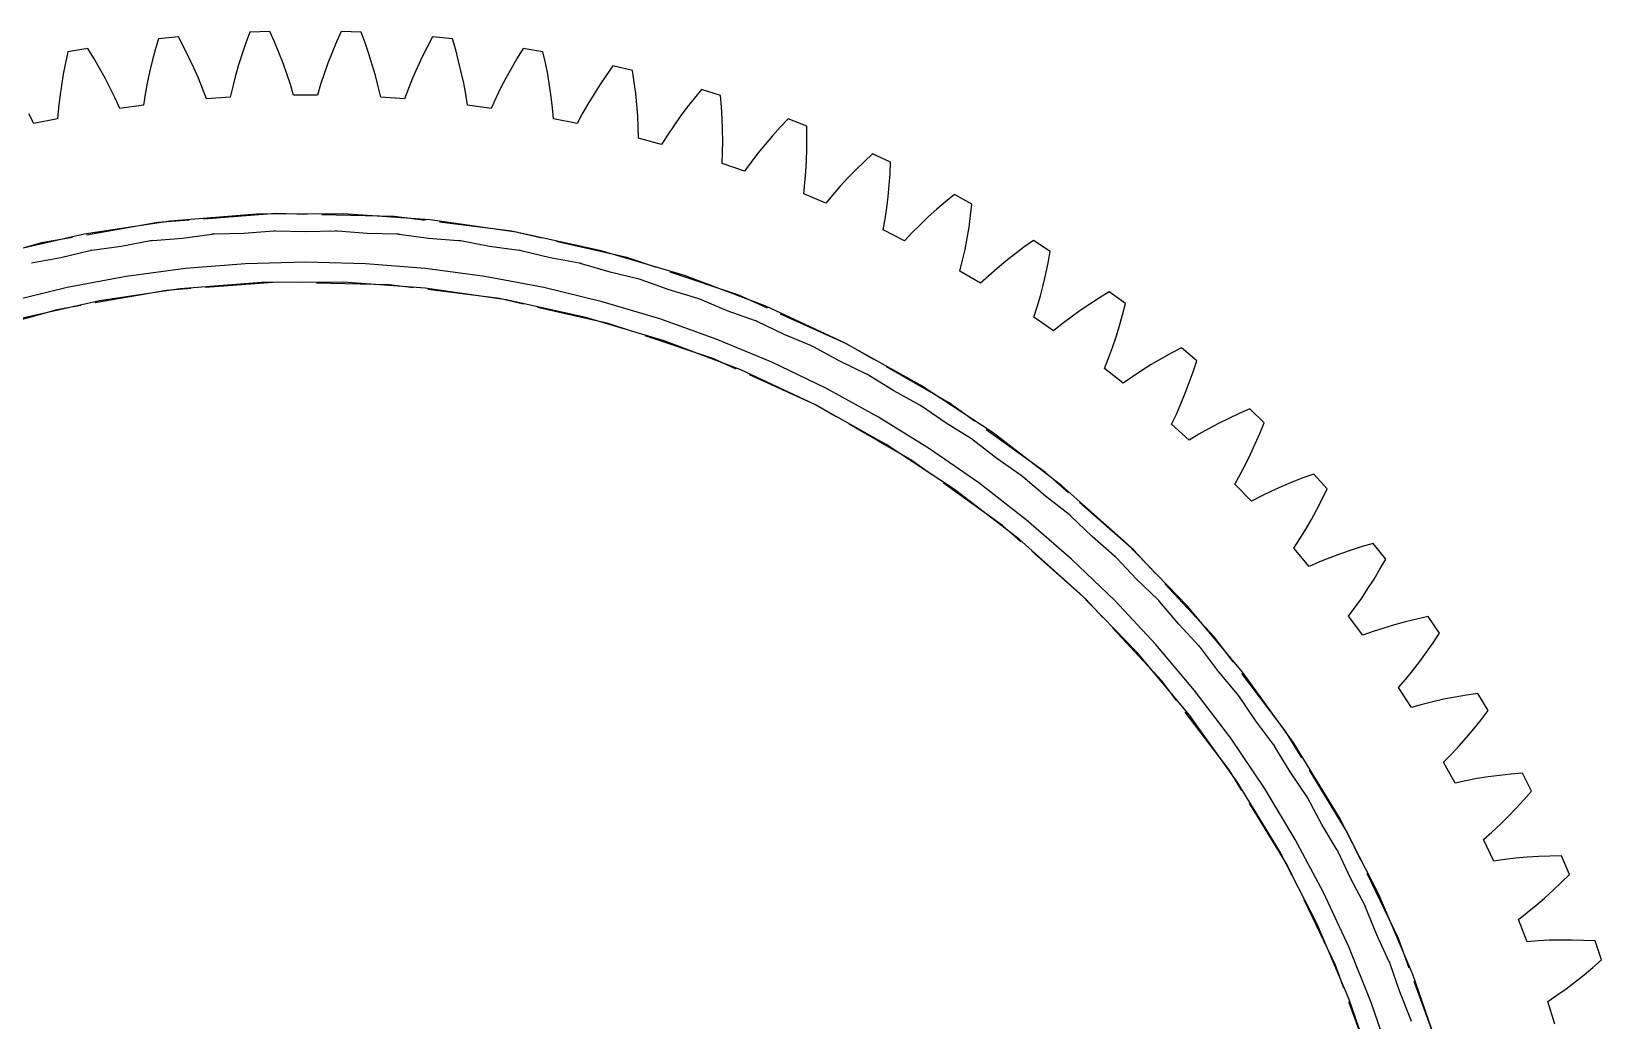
# Model space of a CAD drawing. Header units: millimetres. Extents: x -30 to 157, y -46 to 88.
# Drawn here: x -4.81 to 22.73, y 6.64 to 23.99 of the extents above; entities that cross this region are included whole.
import ezdxf

# ---------------------------------------------------------------- set-up
doc = ezdxf.new("R2010")
doc.units = ezdxf.units.MM
doc.linetypes.add('DASHED', pattern=[1.524, 1.27, -0.254])
doc.layers.add('HIDDEN', color=8, linetype='DASHED')
doc.layers.add('VISIBLE', color=7, linetype='CONTINUOUS')

msp = doc.modelspace()

# ---------------------------------------------------------------- linework, layer by layer
at = {"layer": 'HIDDEN'}
for points in [[(-0.97757, 23.98008), (-1.04731, 23.78946)], [(-0.6263, 23.99183), (-0.97757, 23.98008)], [(-0.54399, 23.80629), (-0.6263, 23.99183)], [(0.6263, 23.99183), (0.54399, 23.80629)], [(0.97757, 23.98008), (0.6263, 23.99183)], [(1.04731, 23.78946), (0.97757, 23.98008)], [(-3.81851, 23.69428), (-4.16508, 23.63582)], [(-3.71221, 23.52137), (-3.81851, 23.69428)], [(-2.57708, 23.86124), (-2.63393, 23.66638)], [(-2.22738, 23.89642), (-2.57708, 23.86124)], [(-2.13286, 23.71679), (-2.22738, 23.89642)], [(-2.04316, 23.53649), (-2.13286, 23.71679)], [(-1.04731, 23.78946), (-1.11218, 23.59881)], [(-0.46653, 23.62039), (-0.54399, 23.80629)], [(0.54399, 23.80629), (0.46653, 23.62039)], [(1.11218, 23.59881), (1.04731, 23.78946)], [(2.13286, 23.71679), (2.04316, 23.53649)], [(2.22738, 23.89642), (2.13286, 23.71679)], [(2.57708, 23.86124), (2.22738, 23.89642)], [(2.63393, 23.66638), (2.57708, 23.86124)], [(3.81851, 23.69428), (3.71221, 23.52137)], [(4.16508, 23.63582), (3.81851, 23.69428)], [(-4.20879, 23.4376), (-4.24767, 23.24001)], [(-4.16508, 23.63582), (-4.20879, 23.4376)], [(-3.61066, 23.34746), (-3.71221, 23.52137)], [(-2.68592, 23.47182), (-2.73288, 23.27762)], [(-2.63393, 23.66638), (-2.68592, 23.47182)], [(-1.95846, 23.35553), (-2.04316, 23.53649)], [(-1.172, 23.40818), (-1.22653, 23.21763)], [(-1.11218, 23.59881), (-1.172, 23.40818)], [(-0.39411, 23.43419), (-0.46653, 23.62039)], [(-0.32698, 23.2477), (-0.39411, 23.43419)], [(0.39411, 23.43419), (0.32698, 23.2477)], [(0.46653, 23.62039), (0.39411, 23.43419)], [(1.172, 23.40818), (1.11218, 23.59881)], [(1.22653, 23.21763), (1.172, 23.40818)], [(2.04316, 23.53649), (1.95846, 23.35553)], [(2.68592, 23.47182), (2.63393, 23.66638)], [(2.73288, 23.27762), (2.68592, 23.47182)], [(3.71221, 23.52137), (3.61066, 23.34746)], [(4.20879, 23.4376), (4.16508, 23.63582)], [(4.24767, 23.24001), (4.20879, 23.4376)], [(-4.24767, 23.24001), (-4.28155, 23.04311)], [(-3.51407, 23.17256), (-3.61066, 23.34746)], [(-3.42268, 22.99669), (-3.51407, 23.17256)], [(-2.73288, 23.27762), (-2.77455, 23.08385)], [(-1.87902, 23.17395), (-1.95846, 23.35553)], [(-1.80515, 22.99175), (-1.87902, 23.17395)], [(-1.22653, 23.21763), (-1.27546, 23.0272)], [(-0.26544, 23.06097), (-0.32698, 23.2477)], [(0.32698, 23.2477), (0.26544, 23.06097)], [(1.27546, 23.0272), (1.22653, 23.21763)], [(1.87902, 23.17395), (1.80515, 22.99175)], [(1.95846, 23.35553), (1.87902, 23.17395)], [(2.77455, 23.08385), (2.73288, 23.27762)], [(3.51407, 23.17256), (3.42268, 22.99669)], [(3.61066, 23.34746), (3.51407, 23.17256)], [(4.28155, 23.04311), (4.24767, 23.24001)], [(5.27497, 23.22089), (5.16203, 23.05415)], [(5.39259, 23.38632), (5.27497, 23.22089)], [(5.73448, 23.30484), (5.39259, 23.38632)], [(5.76485, 23.10415), (5.73448, 23.30484)], [(-4.28155, 23.04311), (-4.31019, 22.84699)], [(-3.3368, 22.81983), (-3.42268, 22.99669)], [(-2.81066, 22.89059), (-2.8408, 22.69792)], [(-2.77455, 23.08385), (-2.81066, 22.89059)], [(-1.73724, 22.80894), (-1.80515, 22.99175)], [(-1.27546, 23.0272), (-1.3184, 22.83698)], [(-0.20989, 22.87404), (-0.26544, 23.06097)], [(0.20989, 22.87404), (-0.20989, 22.87404)], [(0.26544, 23.06097), (0.20989, 22.87404)], [(1.3184, 22.83698), (1.27546, 23.0272)], [(1.80515, 22.99175), (1.73724, 22.80894)], [(2.81066, 22.89059), (2.77455, 23.08385)], [(2.8408, 22.69792), (2.81066, 22.89059)], [(3.42268, 22.99669), (3.3368, 22.81983)], [(4.31019, 22.84699), (4.28155, 23.04311)], [(5.05398, 22.8861), (4.95104, 22.71673)], [(5.16203, 23.05415), (5.05398, 22.8861)], [(5.79045, 22.9044), (5.76485, 23.10415)], [(5.8111, 22.70567), (5.79045, 22.9044)], [(6.94258, 22.97391), (6.81418, 22.81671)], [(7.27827, 22.86978), (6.94258, 22.97391)], [(7.29516, 22.66751), (7.27827, 22.86978)], [(-4.3333, 22.65174), (-4.35051, 22.45749)], [(-4.31019, 22.84699), (-4.3333, 22.65174)], [(-3.25682, 22.64197), (-3.3368, 22.81983)], [(-2.8408, 22.69792), (-3.25682, 22.64197)], [(-1.3184, 22.83698), (-1.73724, 22.80894)], [(1.73724, 22.80894), (1.3184, 22.83698)], [(3.25682, 22.64197), (2.8408, 22.69792)], [(3.3368, 22.81983), (3.25682, 22.64197)], [(4.3333, 22.65174), (4.31019, 22.84699)], [(4.35051, 22.45749), (4.3333, 22.65174)], [(4.95104, 22.71673), (4.85354, 22.546)], [(5.82657, 22.50808), (5.8111, 22.70567)], [(6.69035, 22.65789), (6.57131, 22.49743)], [(6.81418, 22.81671), (6.69035, 22.65789)], [(7.30736, 22.46649), (7.29516, 22.66751)], [(-4.76187, 22.37387), (-4.85354, 22.546)], [(-4.35051, 22.45749), (-4.76187, 22.37387)], [(4.76187, 22.37387), (4.35051, 22.45749)], [(4.85354, 22.546), (4.76187, 22.37387)], [(5.8366, 22.31172), (5.82657, 22.50808)], [(5.84079, 22.11675), (5.8366, 22.31172)], [(6.4573, 22.3353), (6.34861, 22.17147)], [(6.57131, 22.49743), (6.4573, 22.3353)], [(7.31469, 22.26683), (7.30736, 22.46649)], [(8.32295, 22.31062), (8.18879, 22.16042)], [(8.46156, 22.45889), (8.32295, 22.31062)], [(8.78955, 22.33257), (8.46156, 22.45889)], [(8.79289, 22.12962), (8.78955, 22.33257)], [(6.24564, 22.00585), (5.84079, 22.11675)], [(6.34861, 22.17147), (6.24564, 22.00585)], [(7.31382, 21.87206), (7.31694, 22.06864)], [(7.31694, 22.06864), (7.31469, 22.26683)], [(8.18879, 22.16042), (8.0593, 22.00827)], [(8.79164, 21.92824), (8.79289, 22.12962)], [(7.30498, 21.67724), (7.31382, 21.87206)], [(7.93471, 21.85413), (7.81532, 21.69792)], [(8.0593, 22.00827), (7.93471, 21.85413)], [(8.78562, 21.72854), (8.79164, 21.92824)], [(9.94276, 21.84357), (9.79455, 21.70489)], [(10.26157, 21.69563), (9.94276, 21.84357)], [(7.70153, 21.53955), (7.30498, 21.67724)], [(7.81532, 21.69792), (7.70153, 21.53955)], [(8.75838, 21.33471), (8.77462, 21.53064)], [(8.77462, 21.53064), (8.78562, 21.72854)], [(9.65066, 21.56398), (9.51129, 21.42082)], [(9.79455, 21.70489), (9.65066, 21.56398)], [(10.23665, 21.29206), (10.25135, 21.4929)], [(10.25135, 21.4929), (10.26157, 21.69563)], [(8.73655, 21.14092), (8.75838, 21.33471)], [(9.37669, 21.27534), (9.24713, 21.12746)], [(9.51129, 21.42082), (9.37669, 21.27534)], [(10.2173, 21.0932), (10.23665, 21.29206)], [(9.12301, 20.97704), (8.73655, 21.14092)], [(9.24713, 21.12746), (9.12301, 20.97704)], [(10.19311, 20.89648), (10.2173, 21.0932)], [(11.2224, 21.00221), (11.06942, 20.87124)], [(11.37954, 21.13069), (11.2224, 21.00221)], [(11.68776, 20.96178), (11.37954, 21.13069)], [(11.66403, 20.76019), (11.68776, 20.96178)], [(20.80207, 0), (20.6987, 2.07122), (20.38961, 4.12185), (19.87789, 6.13152), (19.16861, 8.08025), (18.26882, 9.94867), (17.18747, 11.71822), (15.93531, 13.37131), (14.52477, 14.89151), (12.96988, 16.26371), (11.28608, 17.47428), (9.49012, 18.51117), (7.59985, 19.3641), (5.63404, 20.02457), (3.61224, 20.48604), (1.55454, 20.7439), (-0.51861, 20.7956), (-2.58661, 20.64063), (-4.6289, 20.28052), (-6.62518, 19.71885)], [(10.12909, 20.51017), (10.16382, 20.70207)], [(10.16382, 20.70207), (10.19311, 20.89648)], [(10.92081, 20.7377), (10.77678, 20.60154)], [(11.06942, 20.87124), (10.92081, 20.7377)], [(11.63594, 20.56078), (11.66403, 20.76019)], [(-1.63988, 20.43063), (-2.15823, 20.36181)], [(-1.63988, 20.43063), (-2.15823, 20.36181)], [(-1.62169, 20.43305), (-1.63993, 20.43256)], [(-1.62169, 20.43305), (-1.63993, 20.43256)], [(-1.63988, 20.43063), (-1.63993, 20.43256)], [(-1.63988, 20.43063), (-1.63993, 20.43256)], [(-1.6036, 20.43545), (-1.62169, 20.43305)], [(-1.6036, 20.43545), (-1.62169, 20.43305)], [(-1.60334, 20.43353), (-1.6036, 20.43545)], [(-1.60334, 20.43353), (-1.6036, 20.43545)], [(-1.08062, 20.44733), (-1.60334, 20.43353)], [(-1.08062, 20.44733), (-1.60334, 20.43353)], [(-0.55936, 20.4887), (-1.08062, 20.44733)], [(-0.55936, 20.4887), (-1.08062, 20.44733)], [(-0.55936, 20.4887), (-0.55931, 20.49064)], [(-0.55936, 20.4887), (-0.55931, 20.49064)], [(-0.54106, 20.49016), (-0.55931, 20.49064)], [(-0.54106, 20.49016), (-0.55931, 20.49064)], [(-0.52287, 20.4916), (-0.54106, 20.49016)], [(-0.52287, 20.4916), (-0.54106, 20.49016)], [(-0.52272, 20.48967), (-0.52287, 20.4916)], [(-0.52272, 20.48967), (-0.52287, 20.4916)], [(0, 20.47587), (-0.52272, 20.48967)], [(0, 20.47587), (-0.52272, 20.48967)], [(0.52272, 20.48967), (0, 20.47587)], [(0.52272, 20.48967), (0, 20.47587)], [(0.52272, 20.48967), (0.52287, 20.4916)], [(0.52272, 20.48967), (0.52287, 20.4916)], [(0.54106, 20.49016), (0.52287, 20.4916)], [(0.54106, 20.49016), (0.52287, 20.4916)], [(0.55931, 20.49064), (0.54106, 20.49016)], [(0.55931, 20.49064), (0.54106, 20.49016)], [(0.55936, 20.4887), (0.55931, 20.49064)], [(0.55936, 20.4887), (0.55931, 20.49064)], [(1.08062, 20.44733), (0.55936, 20.4887)], [(1.08062, 20.44733), (0.55936, 20.4887)], [(1.60334, 20.43353), (1.08062, 20.44733)], [(1.60334, 20.43353), (1.08062, 20.44733)], [(1.60334, 20.43353), (1.6036, 20.43545)], [(1.60334, 20.43353), (1.6036, 20.43545)], [(1.62169, 20.43305), (1.6036, 20.43545)], [(1.62169, 20.43305), (1.6036, 20.43545)], [(1.63993, 20.43256), (1.62169, 20.43305)], [(1.63993, 20.43256), (1.62169, 20.43305)], [(1.63988, 20.43063), (1.63993, 20.43256)], [(1.63988, 20.43063), (1.63993, 20.43256)], [(2.15823, 20.36181), (1.63988, 20.43063)], [(2.15823, 20.36181), (1.63988, 20.43063)], [(10.50375, 20.32085), (10.12909, 20.51017)], [(10.63764, 20.46264), (10.50375, 20.32085)], [(10.77678, 20.60154), (10.63764, 20.46264)], [(11.60336, 20.36366), (11.63594, 20.56078)], [(-3.7842, 20.14397), (-4.29242, 20.0209)], [(-3.7842, 20.14397), (-4.29242, 20.0209)], [(-3.76637, 20.14829), (-3.78446, 20.14589)], [(-3.76637, 20.14829), (-3.78446, 20.14589)], [(-3.7842, 20.14397), (-3.78446, 20.14589)], [(-3.7842, 20.14397), (-3.78446, 20.14589)], [(-3.74863, 20.15259), (-3.76637, 20.14829)], [(-3.74863, 20.15259), (-3.76637, 20.14829)], [(-3.74818, 20.15071), (-3.74863, 20.15259)], [(-3.74818, 20.15071), (-3.74863, 20.15259)], [(-3.22982, 20.21953), (-3.74818, 20.15071)], [(-3.22982, 20.21953), (-3.74818, 20.15071)], [(-2.71582, 20.31561), (-3.22982, 20.21953)], [(-2.71582, 20.31561), (-3.22982, 20.21953)], [(-2.69779, 20.31899), (-2.71598, 20.31754)], [(-2.69779, 20.31899), (-2.71598, 20.31754)], [(-2.71582, 20.31561), (-2.71598, 20.31754)], [(-2.71582, 20.31561), (-2.71598, 20.31754)], [(-2.67985, 20.32234), (-2.69779, 20.31899)], [(-2.67985, 20.32234), (-2.69779, 20.31899)], [(-2.67949, 20.32044), (-2.67985, 20.32234)], [(-2.67949, 20.32044), (-2.67985, 20.32234)], [(-2.15823, 20.36181), (-2.67949, 20.32044)], [(-2.15823, 20.36181), (-2.67949, 20.32044)], [(2.67949, 20.32044), (2.15823, 20.36181)], [(2.67949, 20.32044), (2.15823, 20.36181)], [(2.67949, 20.32044), (2.67985, 20.32234)], [(2.67949, 20.32044), (2.67985, 20.32234)], [(2.69779, 20.31899), (2.67985, 20.32234)], [(2.69779, 20.31899), (2.67985, 20.32234)], [(2.71598, 20.31754), (2.69779, 20.31899)], [(2.71598, 20.31754), (2.69779, 20.31899)], [(2.71582, 20.31561), (2.71598, 20.31754)], [(2.71582, 20.31561), (2.71598, 20.31754)], [(3.22982, 20.21953), (2.71582, 20.31561)], [(3.22982, 20.21953), (2.71582, 20.31561)], [(3.74818, 20.15071), (3.22982, 20.21953)], [(3.74818, 20.15071), (3.22982, 20.21953)], [(3.74818, 20.15071), (3.74863, 20.15259)], [(3.74818, 20.15071), (3.74863, 20.15259)], [(3.76637, 20.14829), (3.74863, 20.15259)], [(3.76637, 20.14829), (3.74863, 20.15259)], [(3.78446, 20.14589), (3.76637, 20.14829)], [(3.78446, 20.14589), (3.76637, 20.14829)], [(3.7842, 20.14397), (3.78446, 20.14589)], [(3.7842, 20.14397), (3.78446, 20.14589)], [(4.29242, 20.0209), (3.7842, 20.14397)], [(4.29242, 20.0209), (3.7842, 20.14397)], [(11.52387, 19.97697), (11.56608, 20.16899)], [(11.56608, 20.16899), (11.60336, 20.36366)], [(12.60013, 20.20574), (12.43875, 20.08527)], [(12.76551, 20.32343), (12.60013, 20.20574)], [(13.06176, 20.13431), (12.76551, 20.32343)], [(13.02461, 19.93476), (13.06176, 20.13431)], [(-4.29242, 20.0209), (-4.80642, 19.92481)], [(-4.29242, 20.0209), (-4.80642, 19.92481)], [(-2.102, 19.83126), (-3.14567, 19.69269)], [(-2.102, 19.83126), (-3.14567, 19.69269)], [(-1.05246, 19.91456), (-2.102, 19.83126)], [(-1.05246, 19.91456), (-2.102, 19.83126)], [(0, 19.94235), (-1.05246, 19.91456)], [(0, 19.94235), (-1.05246, 19.91456)], [(1.05246, 19.91456), (0, 19.94235)], [(1.05246, 19.91456), (0, 19.94235)], [(2.102, 19.83126), (1.05246, 19.91456)], [(2.102, 19.83126), (1.05246, 19.91456)], [(3.14567, 19.69269), (2.102, 19.83126)], [(3.14567, 19.69269), (2.102, 19.83126)], [(4.80642, 19.92481), (4.29242, 20.0209)], [(4.80642, 19.92481), (4.29242, 20.0209)], [(4.80642, 19.92481), (4.80697, 19.92667)], [(4.80642, 19.92481), (4.80697, 19.92667)], [(4.82445, 19.92144), (4.80697, 19.92667)], [(4.82445, 19.92144), (4.80697, 19.92667)], [(4.84239, 19.91809), (4.82445, 19.92144)], [(4.84239, 19.91809), (4.82445, 19.92144)], [(4.84203, 19.91619), (4.84239, 19.91809)], [(4.84203, 19.91619), (4.84239, 19.91809)], [(5.34304, 19.76646), (4.84203, 19.91619)], [(5.34304, 19.76646), (4.84203, 19.91619)], [(11.4764, 19.78782), (11.52387, 19.97697)], [(12.12875, 19.83572), (11.98064, 19.70643)], [(12.28155, 19.96196), (12.12875, 19.83572)], [(12.43875, 20.08527), (12.28155, 19.96196)], [(12.98327, 19.73767), (13.02461, 19.93476)], [(19.60207, 0), (19.50466, 1.95174), (19.21341, 3.88407), (18.7312, 5.77781), (18.06284, 7.61412), (17.21496, 9.37477), (16.19599, 11.04224), (15.01605, 12.59997), (13.68688, 14.03247), (12.22169, 15.32551), (10.63503, 16.46624), (8.94267, 17.44333), (7.16144, 18.24705), (5.30903, 18.86942), (3.40386, 19.30427), (1.46486, 19.54726), (-0.48869, 19.59597), (-2.43739, 19.44994), (-4.36187, 19.1106), (-6.243, 18.58134)], [(-3.14567, 19.69269), (-4.18057, 19.49923)], [(-3.14567, 19.69269), (-4.18057, 19.49923)], [(4.18057, 19.49923), (3.14567, 19.69269)], [(4.18057, 19.49923), (3.14567, 19.69269)], [(5.85126, 19.64339), (5.34304, 19.76646)], [(5.85126, 19.64339), (5.34304, 19.76646)], [(5.85126, 19.64339), (5.85191, 19.64521)], [(5.85126, 19.64339), (5.85191, 19.64521)], [(5.86909, 19.63907), (5.85191, 19.64521)], [(5.86909, 19.63907), (5.85191, 19.64521)], [(5.88683, 19.63477), (5.86909, 19.63907)], [(5.88683, 19.63477), (5.86909, 19.63907)], [(5.88637, 19.63289), (5.88683, 19.63477)], [(5.88637, 19.63289), (5.88683, 19.63477)], [(6.37878, 19.45694), (5.88637, 19.63289)], [(6.37878, 19.45694), (5.88637, 19.63289)], [(11.83758, 19.5739), (11.4764, 19.78782)], [(11.98064, 19.70643), (11.83758, 19.5739)], [(12.93759, 19.54316), (12.98327, 19.73767)], [(-4.18057, 19.49923), (-5.20383, 19.25143)], [(-4.18057, 19.49923), (-5.20383, 19.25143)], [(5.20383, 19.25143), (4.18057, 19.49923)], [(5.20383, 19.25143), (4.18057, 19.49923)], [(6.87979, 19.30721), (6.37878, 19.45694)], [(6.87979, 19.30721), (6.37878, 19.45694)], [(6.87979, 19.30721), (6.88053, 19.309)], [(6.87979, 19.30721), (6.88053, 19.309)], [(6.89737, 19.30196), (6.88053, 19.309)], [(6.89737, 19.30196), (6.88053, 19.309)], [(6.91485, 19.29673), (6.89737, 19.30196)], [(6.91485, 19.29673), (6.89737, 19.30196)], [(6.9143, 19.29488), (6.91485, 19.29673)], [(6.9143, 19.29488), (6.91485, 19.29673)], [(7.39674, 19.09318), (6.9143, 19.29488)], [(7.39674, 19.09318), (6.9143, 19.29488)], [(12.83245, 19.16265), (12.88739, 19.35142)], [(12.88739, 19.35142), (12.93759, 19.54316)], [(13.92159, 19.31902), (13.75252, 19.2096)], [(14.09445, 19.42541), (13.92159, 19.31902)], [(14.37741, 19.21692), (14.09445, 19.42541)], [(6.21257, 18.94997), (5.20383, 19.25143)], [(6.21257, 18.94997), (5.20383, 19.25143)], [(7.88915, 18.91722), (7.39674, 19.09318)], [(7.88915, 18.91722), (7.39674, 19.09318)], [(12.77246, 18.97709), (12.83245, 19.16265)], [(13.58743, 19.09707), (13.42654, 18.98132)], [(13.75252, 19.2096), (13.58743, 19.09707)], [(14.2726, 18.8264), (14.32702, 19.0203)], [(14.32702, 19.0203), (14.37741, 19.21692)], [(7.20401, 18.59569), (6.21257, 18.94997)], [(7.20401, 18.59569), (6.21257, 18.94997)], [(7.88915, 18.91722), (7.88998, 18.91896)], [(7.88915, 18.91722), (7.88998, 18.91896)], [(7.90643, 18.91105), (7.88998, 18.91896)], [(7.90643, 18.91105), (7.88998, 18.91896)], [(7.92361, 18.90491), (7.90643, 18.91105)], [(7.92361, 18.90491), (7.90643, 18.91105)], [(7.92296, 18.90308), (7.92361, 18.90491)], [(7.92296, 18.90308), (7.92361, 18.90491)], [(8.39408, 18.67621), (7.92296, 18.90308)], [(8.39408, 18.67621), (7.92296, 18.90308)], [(13.11853, 18.73952), (12.77246, 18.97709)], [(13.27013, 18.8622), (13.11853, 18.73952)], [(13.42654, 18.98132), (13.27013, 18.8622)], [(14.21404, 18.63539), (14.2726, 18.8264)], [(8.17536, 18.18958), (7.20401, 18.59569)], [(8.17536, 18.18958), (7.20401, 18.59569)], [(8.87651, 18.47451), (8.39408, 18.67621)], [(8.87651, 18.47451), (8.39408, 18.67621)], [(8.87651, 18.47451), (8.87744, 18.4762)], [(8.87651, 18.47451), (8.87744, 18.4762)], [(8.89344, 18.46743), (8.87744, 18.4762)], [(8.89344, 18.46743), (8.87744, 18.4762)], [(8.91028, 18.46039), (8.89344, 18.46743)], [(8.91028, 18.46039), (8.89344, 18.46743)], [(8.90953, 18.4586), (8.91028, 18.46039)], [(8.90953, 18.4586), (8.91028, 18.46039)], [(9.36802, 18.20718), (8.90953, 18.4586)], [(9.36802, 18.20718), (8.90953, 18.4586)], [(14.15115, 18.44743), (14.21404, 18.63539)], [(9.12393, 17.73277), (8.17536, 18.18958)], [(9.12393, 17.73277), (8.17536, 18.18958)], [(9.83914, 17.9803), (9.36802, 18.20718)], [(9.83914, 17.9803), (9.36802, 18.20718)], [(14.01146, 18.08161), (14.08372, 18.26274)], [(14.08372, 18.26274), (14.15115, 18.44743)], [(15.00487, 18.24814), (14.83263, 18.14688)], [(15.18087, 18.34602), (15.00487, 18.24814)], [(15.36045, 18.44062), (15.18087, 18.34602)], [(15.62885, 18.2137), (15.36045, 18.44062)], [(15.56544, 18.02088), (15.62885, 18.2137)], [(9.83914, 17.9803), (9.84016, 17.98194)], [(9.83914, 17.9803), (9.84016, 17.98194)], [(9.85568, 17.97234), (9.84016, 17.98194)], [(9.85568, 17.97234), (9.84016, 17.98194)], [(9.87212, 17.96442), (9.85568, 17.97234)], [(9.87212, 17.96442), (9.85568, 17.97234)], [(9.87128, 17.96268), (9.87212, 17.96442)], [(9.87128, 17.96268), (9.87212, 17.96442)], [(10.31586, 17.6874), (9.87128, 17.96268)], [(10.31586, 17.6874), (9.87128, 17.96268)], [(14.3409, 17.82145), (14.01146, 18.08161)], [(14.50035, 17.93373), (14.3409, 17.82145)], [(14.66437, 18.04214), (14.50035, 17.93373)], [(14.83263, 18.14688), (14.66437, 18.04214)], [(15.4982, 17.83106), (15.56544, 18.02088)], [(10.04707, 17.22654), (9.12393, 17.73277)], [(10.04707, 17.22654), (9.12393, 17.73277)], [(10.77435, 17.43598), (10.31586, 17.6874)], [(10.77435, 17.43598), (10.31586, 17.6874)], [(15.3517, 17.46104), (15.427, 17.64438)], [(15.427, 17.64438), (15.4982, 17.83106)], [(10.77435, 17.43598), (10.77545, 17.43757)], [(10.77435, 17.43598), (10.77545, 17.43757)], [(10.79044, 17.42715), (10.77545, 17.43757)], [(10.79044, 17.42715), (10.77545, 17.43757)], [(10.80644, 17.41838), (10.79044, 17.42715)], [(10.80644, 17.41838), (10.79044, 17.42715)], [(10.80551, 17.41668), (10.80644, 17.41838)], [(10.80551, 17.41668), (10.80644, 17.41838)], [(11.23494, 17.11833), (10.80551, 17.41668)], [(11.23494, 17.11833), (10.80551, 17.41668)], [(15.27209, 17.28127), (15.3517, 17.46104)], [(16.55785, 17.37348), (16.37235, 17.29108)], [(16.81049, 17.12914), (16.55785, 17.37348)], [(10.9422, 16.6723), (10.04707, 17.22654)], [(10.9422, 16.6723), (10.04707, 17.22654)], [(11.67952, 16.84306), (11.23494, 17.11833)], [(11.67952, 16.84306), (11.23494, 17.11833)], [(15.18789, 17.10537), (15.27209, 17.28127)], [(15.49922, 16.82379), (15.18789, 17.10537)], [(16.01159, 17.11565), (15.83671, 17.02237)], [(16.1902, 17.20517), (16.01159, 17.11565)], [(16.37235, 17.29108), (16.1902, 17.20517)], [(16.73434, 16.94098), (16.81049, 17.12914)], [(11.67952, 16.84306), (11.68071, 16.84459)], [(11.67952, 16.84306), (11.68071, 16.84459)], [(11.69512, 16.8334), (11.68071, 16.84459)], [(11.69512, 16.8334), (11.68071, 16.84459)], [(11.71064, 16.82379), (11.69512, 16.8334)], [(11.71064, 16.82379), (11.69512, 16.8334)], [(11.70962, 16.82215), (11.71064, 16.82379)], [(11.70962, 16.82215), (11.71064, 16.82379)], [(12.12271, 16.50155), (11.70962, 16.82215)], [(12.12271, 16.50155), (11.70962, 16.82215)], [(15.66581, 16.92517), (15.49922, 16.82379)], [(15.83671, 17.02237), (15.66581, 16.92517)], [(16.65457, 16.75607), (16.73434, 16.94098)], [(11.80684, 16.07158), (10.9422, 16.6723)], [(11.80684, 16.07158), (10.9422, 16.6723)], [(16.48368, 16.39667), (16.57106, 16.57457)], [(16.57106, 16.57457), (16.65457, 16.75607)], [(12.55214, 16.2032), (12.12271, 16.50155)], [(12.55214, 16.2032), (12.12271, 16.50155)], [(16.39224, 16.22262), (16.48368, 16.39667)], [(12.63857, 15.42608), (11.80684, 16.07158)], [(12.63857, 15.42608), (11.80684, 16.07158)], [(12.55214, 16.2032), (12.55341, 16.20466)], [(12.55214, 16.2032), (12.55341, 16.20466)], [(12.56721, 16.19273), (12.55341, 16.20466)], [(12.56721, 16.19273), (12.55341, 16.20466)], [(12.5822, 16.18231), (12.56721, 16.19273)], [(12.5822, 16.18231), (12.56721, 16.19273)], [(12.5811, 16.18073), (12.5822, 16.18231)], [(12.5811, 16.18073), (12.5822, 16.18231)], [(12.97669, 15.83877), (12.5811, 16.18073)], [(12.97669, 15.83877), (12.5811, 16.18073)], [(16.29649, 16.05273), (16.39224, 16.22262)], [(16.58831, 15.75099), (16.29649, 16.05273)], [(17.11903, 16.00797), (16.93831, 15.92658)], [(17.30323, 16.08537), (17.11903, 16.00797)], [(17.4907, 16.15891), (17.30323, 16.08537)], [(17.68129, 16.22874), (17.4907, 16.15891)], [(17.91705, 15.96807), (17.68129, 16.22874)], [(13.38978, 15.51817), (12.97669, 15.83877)], [(13.38978, 15.51817), (12.97669, 15.83877)], [(16.7613, 15.84101), (16.58831, 15.75099)], [(16.93831, 15.92658), (16.7613, 15.84101)], [(17.73656, 15.60625), (17.82851, 15.78542)], [(17.82851, 15.78542), (17.91705, 15.96807)], [(13.43507, 14.73757), (12.63857, 15.42608)], [(13.43507, 14.73757), (12.63857, 15.42608)], [(13.38978, 15.51817), (13.39112, 15.51957)], [(13.38978, 15.51817), (13.39112, 15.51957)], [(13.40428, 15.50692), (13.39112, 15.51957)], [(13.40428, 15.50692), (13.39112, 15.51957)], [(13.41869, 15.49573), (13.40428, 15.50692)], [(13.41869, 15.49573), (13.40428, 15.50692)], [(13.41751, 15.4942), (13.41869, 15.49573)], [(13.41751, 15.4942), (13.41869, 15.49573)], [(13.7945, 15.13185), (13.41751, 15.4942)], [(13.7945, 15.13185), (13.41751, 15.4942)], [(17.54205, 15.25906), (17.64112, 15.43073)], [(17.64112, 15.43073), (17.73656, 15.60625)], [(17.43919, 15.09151), (17.54205, 15.25906)], [(14.1901, 14.7899), (13.7945, 15.13185)], [(14.1901, 14.7899), (13.7945, 15.13185)], [(17.3323, 14.9284), (17.43919, 15.09151)], [(17.60332, 14.60783), (17.3323, 14.9284)], [(18.33897, 14.89372), (18.15002, 14.8288)], [(18.53094, 14.95458), (18.33897, 14.89372)], [(18.72577, 15.01151), (18.53094, 14.95458)], [(18.94359, 14.73568), (18.72577, 15.01151)], [(14.19413, 14.008), (13.43507, 14.73757)], [(14.19413, 14.008), (13.43507, 14.73757)], [(14.1901, 14.7899), (14.19151, 14.79122)], [(14.1901, 14.7899), (14.19151, 14.79122)], [(14.20398, 14.7779), (14.19151, 14.79122)], [(14.20398, 14.7779), (14.19151, 14.79122)], [(14.21779, 14.76596), (14.20398, 14.7779)], [(14.21779, 14.76596), (14.20398, 14.7779)], [(14.21652, 14.7645), (14.21779, 14.76596)], [(14.21652, 14.7645), (14.21779, 14.76596)], [(14.57387, 14.38275), (14.21652, 14.7645)], [(14.57387, 14.38275), (14.21652, 14.7645)], [(17.78194, 14.6861), (17.60332, 14.60783)], [(17.96426, 14.75966), (17.78194, 14.6861)], [(18.15002, 14.8288), (17.96426, 14.75966)], [(18.84304, 14.55936), (18.94359, 14.73568)], [(14.95086, 14.0204), (14.57387, 14.38275)], [(14.95086, 14.0204), (14.57387, 14.38275)], [(18.63238, 14.21797), (18.73933, 14.38673)], [(18.73933, 14.38673), (18.84304, 14.55936)], [(18.40825, 13.893), (18.52207, 14.05331)], [(18.52207, 14.05331), (18.63238, 14.21797)], [(14.91363, 13.23937), (14.19413, 14.008)], [(14.91363, 13.23937), (14.19413, 14.008)], [(14.95086, 14.0204), (14.95234, 14.02164)], [(14.95086, 14.0204), (14.95234, 14.02164)], [(14.96409, 14.00768), (14.95234, 14.02164)], [(14.96409, 14.00768), (14.95234, 14.02164)], [(14.97725, 13.99504), (14.96409, 14.00768)], [(14.97725, 13.99504), (14.96409, 14.00768)], [(14.97591, 13.99364), (14.97725, 13.99504)], [(14.97591, 13.99364), (14.97725, 13.99504)], [(15.31261, 13.59357), (14.97591, 13.99364)], [(15.31261, 13.59357), (14.97591, 13.99364)], [(18.2907, 13.73739), (18.40825, 13.893)], [(15.66996, 13.21182), (15.31261, 13.59357)], [(15.66996, 13.21182), (15.31261, 13.59357)], [(18.5397, 13.39944), (18.2907, 13.73739)], [(18.90999, 13.52682), (18.72315, 13.46561)], [(19.09994, 13.5834), (18.90999, 13.52682)], [(19.29281, 13.63555), (19.09994, 13.5834)], [(19.48841, 13.68345), (19.29281, 13.63555)], [(19.68661, 13.72725), (19.48841, 13.68345)], [(19.88552, 13.43748), (19.68661, 13.72725)], [(15.59156, 12.43385), (14.91363, 13.23937)], [(15.59156, 12.43385), (14.91363, 13.23937)], [(18.72315, 13.46561), (18.5397, 13.39944)], [(19.65842, 13.10295), (19.77342, 13.26827)], [(19.77342, 13.26827), (19.88552, 13.43748)], [(15.66996, 13.21182), (15.6715, 13.21299)], [(15.66996, 13.21182), (15.6715, 13.21299)], [(15.6825, 13.19842), (15.6715, 13.21299)], [(15.6825, 13.19842), (15.6715, 13.21299)], [(15.69497, 13.1851), (15.6825, 13.19842)], [(15.69497, 13.1851), (15.6825, 13.19842)], [(15.69356, 13.18378), (15.69497, 13.1851)], [(15.69356, 13.18378), (15.69497, 13.1851)], [(16.00868, 12.7665), (15.69356, 13.18378)], [(16.00868, 12.7665), (15.69356, 13.18378)], [(19.41937, 12.78479), (19.54043, 12.94172)], [(19.54043, 12.94172), (19.65842, 13.10295)], [(16.34538, 12.36642), (16.00868, 12.7665)], [(16.34538, 12.36642), (16.00868, 12.7665)], [(19.29509, 12.63244), (19.41937, 12.78479)], [(16.22603, 11.59367), (15.59156, 12.43385)], [(16.22603, 11.59367), (15.59156, 12.43385)], [(19.16741, 12.48503), (19.29509, 12.63244)], [(19.39329, 12.1312), (19.16741, 12.48503)], [(16.34538, 12.36642), (16.34698, 12.3675)], [(16.34538, 12.36642), (16.34698, 12.3675)], [(16.3572, 12.35238), (16.34698, 12.3675)], [(16.3572, 12.35238), (16.34698, 12.3675)], [(16.36895, 12.33842), (16.3572, 12.35238)], [(16.36895, 12.33842), (16.3572, 12.35238)], [(16.36747, 12.33718), (16.36895, 12.33842)], [(16.36747, 12.33718), (16.36895, 12.33842)], [(16.66013, 11.90384), (16.36747, 12.33718)], [(16.66013, 11.90384), (16.36747, 12.33718)], [(19.58074, 12.18497), (19.39329, 12.1312)], [(19.77125, 12.23357), (19.58074, 12.18497)], [(19.96456, 12.27733), (19.77125, 12.23357)], [(20.16048, 12.31648), (19.96456, 12.27733)], [(20.35885, 12.35121), (20.16048, 12.31648)], [(20.55953, 12.38167), (20.35885, 12.35121)], [(20.73864, 12.07927), (20.55953, 12.38167)], [(16.97524, 11.48655), (16.66013, 11.90384)], [(16.97524, 11.48655), (16.66013, 11.90384)], [(20.4897, 11.76065), (20.61549, 11.91792)], [(20.61549, 11.91792), (20.73864, 12.07927)], [(16.81528, 10.72118), (16.22603, 11.59367)], [(16.81528, 10.72118), (16.22603, 11.59367)], [(20.22993, 11.45917), (20.3612, 11.60766)], [(20.3612, 11.60766), (20.4897, 11.76065)], [(16.97524, 11.48655), (16.9769, 11.48755)], [(16.97524, 11.48655), (16.9769, 11.48755)], [(16.9863, 11.47191), (16.9769, 11.48755)], [(16.9863, 11.47191), (16.9769, 11.48755)], [(16.9973, 11.45735), (16.9863, 11.47191)], [(16.9973, 11.45735), (16.9863, 11.47191)], [(16.99576, 11.45618), (16.9973, 11.45735)], [(16.99576, 11.45618), (16.9973, 11.45735)], [(17.26514, 11.00801), (16.99576, 11.45618)], [(17.26514, 11.00801), (16.99576, 11.45618)], [(19.95852, 11.17691), (20.09575, 11.31546)], [(20.09575, 11.31546), (20.22993, 11.45917)], [(20.16025, 10.80878), (19.95852, 11.17691)], [(17.5578, 10.57467), (17.26514, 11.00801)], [(17.5578, 10.57467), (17.26514, 11.00801)], [(20.35088, 10.84991), (20.16025, 10.80878)], [(20.54421, 10.88568), (20.35088, 10.84991)], [(20.74001, 10.91643), (20.54421, 10.88568)], [(20.93811, 10.94241), (20.74001, 10.91643)], [(21.13835, 10.96381), (20.93811, 10.94241)], [(21.34062, 10.9808), (21.13835, 10.96381)], [(21.49914, 10.66711), (21.34062, 10.9808)], [(17.35766, 9.81881), (16.81528, 10.72118)], [(17.35766, 9.81881), (16.81528, 10.72118)], [(17.5578, 10.57467), (17.5595, 10.57558)], [(17.5578, 10.57467), (17.5595, 10.57558)], [(17.56807, 10.55947), (17.5595, 10.57558)], [(17.56807, 10.55947), (17.5595, 10.57558)], [(17.57828, 10.54434), (17.56807, 10.55947)], [(17.57828, 10.54434), (17.56807, 10.55947)], [(17.57668, 10.54326), (17.57828, 10.54434)], [(17.57668, 10.54326), (17.57828, 10.54434)], [(17.82203, 10.08149), (17.57668, 10.54326)], [(17.82203, 10.08149), (17.57668, 10.54326)], [(21.22947, 10.36583), (21.36548, 10.51434)], [(21.36548, 10.51434), (21.49914, 10.66711)], [(20.95014, 10.08237), (21.09104, 10.22176)], [(21.09104, 10.22176), (21.22947, 10.36583)], [(18.09141, 9.63332), (17.82203, 10.08149)], [(18.09141, 9.63332), (17.82203, 10.08149)], [(20.66048, 9.81886), (20.80667, 9.94794)], [(20.80667, 9.94794), (20.95014, 10.08237)], [(17.85166, 8.88907), (17.35766, 9.81881)], [(17.85166, 8.88907), (17.35766, 9.81881)], [(20.83718, 9.43809), (20.66048, 9.81886)], [(18.09141, 9.63332), (18.09316, 9.63413)], [(18.09141, 9.63332), (18.09316, 9.63413)], [(18.10086, 9.61759), (18.09316, 9.63413)], [(18.10086, 9.61759), (18.09316, 9.63413)], [(18.11026, 9.60195), (18.10086, 9.61759)], [(18.11026, 9.60195), (18.10086, 9.61759)], [(18.10861, 9.60095), (18.11026, 9.60195)], [(18.10861, 9.60095), (18.11026, 9.60195)], [(18.32925, 9.12688), (18.10861, 9.60095)], [(18.32925, 9.12688), (18.10861, 9.60095)], [(21.03013, 9.46639), (20.83718, 9.43809)], [(21.22542, 9.48917), (21.03013, 9.46639)], [(21.42283, 9.50677), (21.22542, 9.48917)], [(21.62222, 9.51946), (21.42283, 9.50677)], [(21.82345, 9.52744), (21.62222, 9.51946)], [(22.0264, 9.53088), (21.82345, 9.52744)], [(22.16361, 9.2073), (22.0264, 9.53088)], [(18.5746, 8.66511), (18.32925, 9.12688)], [(18.5746, 8.66511), (18.32925, 9.12688)], [(22.02005, 9.06381), (22.16361, 9.2073)], [(18.29591, 7.93455), (17.85166, 8.88907)], [(18.29591, 7.93455), (17.85166, 8.88907)], [(21.72668, 8.79021), (21.87442, 8.92471)], [(21.87442, 8.92471), (22.02005, 9.06381)], [(18.5746, 8.66511), (18.57639, 8.66583)], [(18.5746, 8.66511), (18.57639, 8.66583)], [(18.58321, 8.64891), (18.57639, 8.66583)], [(18.58321, 8.64891), (18.57639, 8.66583)], [(18.59177, 8.63279), (18.58321, 8.64891)], [(18.59177, 8.63279), (18.58321, 8.64891)], [(18.59006, 8.63189), (18.59177, 8.63279)], [(18.59006, 8.63189), (18.59177, 8.63279)], [(18.78538, 8.14683), (18.59006, 8.63189)], [(18.78538, 8.14683), (18.59006, 8.63189)], [(21.42465, 8.53599), (21.57678, 8.66054)], [(21.57678, 8.66054), (21.72668, 8.79021)], [(21.27017, 8.41697), (21.42465, 8.53599)], [(21.42104, 8.02524), (21.27017, 8.41697)], [(19.00602, 7.67276), (18.78538, 8.14683)], [(19.00602, 7.67276), (18.78538, 8.14683)], [(21.61545, 8.04059), (21.42104, 8.02524)], [(21.81182, 8.05027), (21.61545, 8.04059)], [(22.00998, 8.05465), (21.81182, 8.05027)], [(22.20977, 8.054), (22.00998, 8.05465)], [(22.41108, 8.04852), (22.20977, 8.054)], [(22.61381, 8.0384), (22.41108, 8.04852)], [(22.7291, 7.70637), (22.61381, 8.0384)], [(18.68916, 6.95792), (18.29591, 7.93455)], [(18.68916, 6.95792), (18.29591, 7.93455)], [(19.00602, 7.67276), (19.00785, 7.67338)], [(19.00602, 7.67276), (19.00785, 7.67338)], [(19.01376, 7.65612), (19.00785, 7.67338)], [(19.01376, 7.65612), (19.00785, 7.67338)], [(19.02146, 7.63958), (19.01376, 7.65612)], [(19.02146, 7.63958), (19.01376, 7.65612)], [(19.01971, 7.63876), (19.02146, 7.63958)], [(19.01971, 7.63876), (19.02146, 7.63958)], [(19.18915, 7.14407), (19.01971, 7.63876)], [(19.18915, 7.14407), (19.01971, 7.63876)], [(22.26528, 7.31939), (22.42167, 7.44373)], [(22.42167, 7.44373), (22.57627, 7.57279)], [(22.57627, 7.57279), (22.7291, 7.70637)], [(21.94695, 7.08592), (22.10706, 7.20002)], [(22.10706, 7.20002), (22.26528, 7.31939)], [(19.03032, 5.9619), (18.68916, 6.95792)], [(19.03032, 5.9619), (18.68916, 6.95792)], [(19.38446, 6.65901), (19.18915, 7.14407)], [(19.38446, 6.65901), (19.18915, 7.14407)], [(21.78487, 6.97748), (21.94695, 7.08592)], [(21.90923, 6.57656), (21.78487, 6.97748)], [(19.38446, 6.65901), (19.38632, 6.65954)], [(19.38446, 6.65901), (19.38632, 6.65954)], [(19.39132, 6.64199), (19.38632, 6.65954)], [(19.39132, 6.64199), (19.38632, 6.65954)], [(19.39813, 6.62506), (19.39132, 6.64199)], [(19.39813, 6.62506), (19.39132, 6.64199)]]:
    msp.add_lwpolyline(points, dxfattribs=at)
at = {"layer": 'VISIBLE'}
for points in [[(-0.97757, 23.98008), (-1.04731, 23.78946)], [(-0.6263, 23.99183), (-0.97757, 23.98008)], [(-0.54399, 23.80629), (-0.6263, 23.99183)], [(0.6263, 23.99183), (0.54399, 23.80629)], [(0.97757, 23.98008), (0.6263, 23.99183)], [(1.04731, 23.78946), (0.97757, 23.98008)], [(-3.81851, 23.69428), (-4.16508, 23.63582)], [(-3.71221, 23.52137), (-3.81851, 23.69428)], [(-2.57708, 23.86124), (-2.63393, 23.66638)], [(-2.22738, 23.89642), (-2.57708, 23.86124)], [(-2.13286, 23.71679), (-2.22738, 23.89642)], [(-2.04316, 23.53649), (-2.13286, 23.71679)], [(-1.04731, 23.78946), (-1.11218, 23.59881)], [(-0.46653, 23.62039), (-0.54399, 23.80629)], [(0.54399, 23.80629), (0.46653, 23.62039)], [(1.11218, 23.59881), (1.04731, 23.78946)], [(2.13286, 23.71679), (2.04316, 23.53649)], [(2.22738, 23.89642), (2.13286, 23.71679)], [(2.57708, 23.86124), (2.22738, 23.89642)], [(2.63393, 23.66638), (2.57708, 23.86124)], [(3.81851, 23.69428), (3.71221, 23.52137)], [(4.16508, 23.63582), (3.81851, 23.69428)], [(-4.20879, 23.4376), (-4.24767, 23.24001)], [(-4.16508, 23.63582), (-4.20879, 23.4376)], [(-3.61066, 23.34746), (-3.71221, 23.52137)], [(-2.68592, 23.47182), (-2.73288, 23.27762)], [(-2.63393, 23.66638), (-2.68592, 23.47182)], [(-1.95846, 23.35553), (-2.04316, 23.53649)], [(-1.172, 23.40818), (-1.22653, 23.21763)], [(-1.11218, 23.59881), (-1.172, 23.40818)], [(-0.39411, 23.43419), (-0.46653, 23.62039)], [(-0.32698, 23.2477), (-0.39411, 23.43419)], [(0.39411, 23.43419), (0.32698, 23.2477)], [(0.46653, 23.62039), (0.39411, 23.43419)], [(1.172, 23.40818), (1.11218, 23.59881)], [(1.22653, 23.21763), (1.172, 23.40818)], [(2.04316, 23.53649), (1.95846, 23.35553)], [(2.68592, 23.47182), (2.63393, 23.66638)], [(2.73288, 23.27762), (2.68592, 23.47182)], [(3.71221, 23.52137), (3.61066, 23.34746)], [(4.20879, 23.4376), (4.16508, 23.63582)], [(4.24767, 23.24001), (4.20879, 23.4376)], [(-4.24767, 23.24001), (-4.28155, 23.04311)], [(-3.51407, 23.17256), (-3.61066, 23.34746)], [(-3.42268, 22.99669), (-3.51407, 23.17256)], [(-2.73288, 23.27762), (-2.77455, 23.08385)], [(-1.87902, 23.17395), (-1.95846, 23.35553)], [(-1.80515, 22.99175), (-1.87902, 23.17395)], [(-1.22653, 23.21763), (-1.27546, 23.0272)], [(-0.26544, 23.06097), (-0.32698, 23.2477)], [(0.32698, 23.2477), (0.26544, 23.06097)], [(1.27546, 23.0272), (1.22653, 23.21763)], [(1.87902, 23.17395), (1.80515, 22.99175)], [(1.95846, 23.35553), (1.87902, 23.17395)], [(2.77455, 23.08385), (2.73288, 23.27762)], [(3.51407, 23.17256), (3.42268, 22.99669)], [(3.61066, 23.34746), (3.51407, 23.17256)], [(4.28155, 23.04311), (4.24767, 23.24001)], [(5.27497, 23.22089), (5.16203, 23.05415)], [(5.39259, 23.38632), (5.27497, 23.22089)], [(5.73448, 23.30484), (5.39259, 23.38632)], [(5.76485, 23.10415), (5.73448, 23.30484)], [(-4.28155, 23.04311), (-4.31019, 22.84699)], [(-3.3368, 22.81983), (-3.42268, 22.99669)], [(-2.81066, 22.89059), (-2.8408, 22.69792)], [(-2.77455, 23.08385), (-2.81066, 22.89059)], [(-1.73724, 22.80894), (-1.80515, 22.99175)], [(-1.27546, 23.0272), (-1.3184, 22.83698)], [(-0.20989, 22.87404), (-0.26544, 23.06097)], [(0.20989, 22.87404), (-0.20989, 22.87404)], [(0.26544, 23.06097), (0.20989, 22.87404)], [(1.3184, 22.83698), (1.27546, 23.0272)], [(1.80515, 22.99175), (1.73724, 22.80894)], [(2.81066, 22.89059), (2.77455, 23.08385)], [(2.8408, 22.69792), (2.81066, 22.89059)], [(3.42268, 22.99669), (3.3368, 22.81983)], [(4.31019, 22.84699), (4.28155, 23.04311)], [(5.05398, 22.8861), (4.95104, 22.71673)], [(5.16203, 23.05415), (5.05398, 22.8861)], [(5.79045, 22.9044), (5.76485, 23.10415)], [(5.8111, 22.70567), (5.79045, 22.9044)], [(6.94258, 22.97391), (6.81418, 22.81671)], [(7.27827, 22.86978), (6.94258, 22.97391)], [(7.29516, 22.66751), (7.27827, 22.86978)], [(-4.3333, 22.65174), (-4.35051, 22.45749)], [(-4.31019, 22.84699), (-4.3333, 22.65174)], [(-3.25682, 22.64197), (-3.3368, 22.81983)], [(-2.8408, 22.69792), (-3.25682, 22.64197)], [(-1.3184, 22.83698), (-1.73724, 22.80894)], [(1.73724, 22.80894), (1.3184, 22.83698)], [(3.25682, 22.64197), (2.8408, 22.69792)], [(3.3368, 22.81983), (3.25682, 22.64197)], [(4.3333, 22.65174), (4.31019, 22.84699)], [(4.35051, 22.45749), (4.3333, 22.65174)], [(4.95104, 22.71673), (4.85354, 22.546)], [(5.82657, 22.50808), (5.8111, 22.70567)], [(6.69035, 22.65789), (6.57131, 22.49743)], [(6.81418, 22.81671), (6.69035, 22.65789)], [(7.30736, 22.46649), (7.29516, 22.66751)], [(-4.76187, 22.37387), (-4.85354, 22.546)], [(-4.35051, 22.45749), (-4.76187, 22.37387)], [(4.76187, 22.37387), (4.35051, 22.45749)], [(4.85354, 22.546), (4.76187, 22.37387)], [(5.8366, 22.31172), (5.82657, 22.50808)], [(5.84079, 22.11675), (5.8366, 22.31172)], [(6.4573, 22.3353), (6.34861, 22.17147)], [(6.57131, 22.49743), (6.4573, 22.3353)], [(7.31469, 22.26683), (7.30736, 22.46649)], [(8.32295, 22.31062), (8.18879, 22.16042)], [(8.46156, 22.45889), (8.32295, 22.31062)], [(8.78955, 22.33257), (8.46156, 22.45889)], [(8.79289, 22.12962), (8.78955, 22.33257)], [(6.24564, 22.00585), (5.84079, 22.11675)], [(6.34861, 22.17147), (6.24564, 22.00585)], [(7.31382, 21.87206), (7.31694, 22.06864)], [(7.31694, 22.06864), (7.31469, 22.26683)], [(8.18879, 22.16042), (8.0593, 22.00827)], [(8.79164, 21.92824), (8.79289, 22.12962)], [(7.30498, 21.67724), (7.31382, 21.87206)], [(7.93471, 21.85413), (7.81532, 21.69792)], [(8.0593, 22.00827), (7.93471, 21.85413)], [(8.78562, 21.72854), (8.79164, 21.92824)], [(9.94276, 21.84357), (9.79455, 21.70489)], [(10.26157, 21.69563), (9.94276, 21.84357)], [(7.70153, 21.53955), (7.30498, 21.67724)], [(7.81532, 21.69792), (7.70153, 21.53955)], [(8.75838, 21.33471), (8.77462, 21.53064)], [(8.77462, 21.53064), (8.78562, 21.72854)], [(9.65066, 21.56398), (9.51129, 21.42082)], [(9.79455, 21.70489), (9.65066, 21.56398)], [(10.23665, 21.29206), (10.25135, 21.4929)], [(10.25135, 21.4929), (10.26157, 21.69563)], [(8.73655, 21.14092), (8.75838, 21.33471)], [(9.37669, 21.27534), (9.24713, 21.12746)], [(9.51129, 21.42082), (9.37669, 21.27534)], [(10.2173, 21.0932), (10.23665, 21.29206)], [(9.12301, 20.97704), (8.73655, 21.14092)], [(9.24713, 21.12746), (9.12301, 20.97704)], [(10.19311, 20.89648), (10.2173, 21.0932)], [(11.2224, 21.00221), (11.06942, 20.87124)], [(11.37954, 21.13069), (11.2224, 21.00221)], [(11.68776, 20.96178), (11.37954, 21.13069)], [(11.66403, 20.76019), (11.68776, 20.96178)], [(19.915, 6.00987), (19.42161, 7.45164), (18.824, 8.85342), (18.12537, 10.20769), (17.32947, 11.50719), (16.44058, 12.74493), (15.46347, 13.91428), (14.40337, 15.00896), (13.26598, 16.0231), (12.0574, 16.95126), (10.78412, 17.78845), (9.45297, 18.53018), (8.07109, 19.17247), (6.64589, 19.71188), (5.18504, 20.14551), (3.69636, 20.47103), (2.18784, 20.68669), (0.66758, 20.79135), (-0.85626, 20.78444), (-2.3755, 20.66599), (-3.882, 20.43664), (-5.36766, 20.09762)], [(10.12909, 20.51017), (10.16382, 20.70207)], [(10.16382, 20.70207), (10.19311, 20.89648)], [(10.92081, 20.7377), (10.77678, 20.60154)], [(11.06942, 20.87124), (10.92081, 20.7377)], [(11.63594, 20.56078), (11.66403, 20.76019)], [(10.50375, 20.32085), (10.12909, 20.51017)], [(10.63764, 20.46264), (10.50375, 20.32085)], [(10.77678, 20.60154), (10.63764, 20.46264)], [(11.60336, 20.36366), (11.63594, 20.56078)], [(11.52387, 19.97697), (11.56608, 20.16899)], [(11.56608, 20.16899), (11.60336, 20.36366)], [(12.60013, 20.20574), (12.43875, 20.08527)], [(12.76551, 20.32343), (12.60013, 20.20574)], [(13.06176, 20.13431), (12.76551, 20.32343)], [(13.02461, 19.93476), (13.06176, 20.13431)], [(11.4764, 19.78782), (11.52387, 19.97697)], [(12.12875, 19.83572), (11.98064, 19.70643)], [(12.28155, 19.96196), (12.12875, 19.83572)], [(12.43875, 20.08527), (12.28155, 19.96196)], [(12.98327, 19.73767), (13.02461, 19.93476)], [(18.7683, 5.65614), (18.30454, 7.01319), (17.7428, 8.33271), (17.0861, 9.60762), (16.33793, 10.83111), (15.50232, 11.99662), (14.58374, 13.09793), (13.58709, 14.12912), (12.51771, 15.08469), (11.38134, 15.95952), (10.18404, 16.74892), (8.93224, 17.44867), (7.63262, 18.05503), (6.29215, 18.56475), (4.918, 18.9751), (3.51753, 19.28388), (2.09823, 19.48944), (0.6677, 19.59069), (-0.76641, 19.58708), (-2.19641, 19.47862), (-3.61466, 19.26591), (-5.01355, 18.95007)], [(11.83758, 19.5739), (11.4764, 19.78782)], [(11.98064, 19.70643), (11.83758, 19.5739)], [(12.93759, 19.54316), (12.98327, 19.73767)], [(12.83245, 19.16265), (12.88739, 19.35142)], [(12.88739, 19.35142), (12.93759, 19.54316)], [(13.92159, 19.31902), (13.75252, 19.2096)], [(14.09445, 19.42541), (13.92159, 19.31902)], [(14.37741, 19.21692), (14.09445, 19.42541)], [(12.77246, 18.97709), (12.83245, 19.16265)], [(13.58743, 19.09707), (13.42654, 18.98132)], [(13.75252, 19.2096), (13.58743, 19.09707)], [(14.2726, 18.8264), (14.32702, 19.0203)], [(14.32702, 19.0203), (14.37741, 19.21692)], [(13.11853, 18.73952), (12.77246, 18.97709)], [(13.27013, 18.8622), (13.11853, 18.73952)], [(13.42654, 18.98132), (13.27013, 18.8622)], [(14.21404, 18.63539), (14.2726, 18.8264)], [(14.15115, 18.44743), (14.21404, 18.63539)], [(14.01146, 18.08161), (14.08372, 18.26274)], [(14.08372, 18.26274), (14.15115, 18.44743)], [(15.00487, 18.24814), (14.83263, 18.14688)], [(15.18087, 18.34602), (15.00487, 18.24814)], [(15.36045, 18.44062), (15.18087, 18.34602)], [(15.62885, 18.2137), (15.36045, 18.44062)], [(15.56544, 18.02088), (15.62885, 18.2137)], [(14.3409, 17.82145), (14.01146, 18.08161)], [(14.50035, 17.93373), (14.3409, 17.82145)], [(14.66437, 18.04214), (14.50035, 17.93373)], [(14.83263, 18.14688), (14.66437, 18.04214)], [(15.4982, 17.83106), (15.56544, 18.02088)], [(15.3517, 17.46104), (15.427, 17.64438)], [(15.427, 17.64438), (15.4982, 17.83106)], [(15.27209, 17.28127), (15.3517, 17.46104)], [(16.55785, 17.37348), (16.37235, 17.29108)], [(16.81049, 17.12914), (16.55785, 17.37348)], [(15.18789, 17.10537), (15.27209, 17.28127)], [(15.49922, 16.82379), (15.18789, 17.10537)], [(16.01159, 17.11565), (15.83671, 17.02237)], [(16.1902, 17.20517), (16.01159, 17.11565)], [(16.37235, 17.29108), (16.1902, 17.20517)], [(16.73434, 16.94098), (16.81049, 17.12914)], [(15.66581, 16.92517), (15.49922, 16.82379)], [(15.83671, 17.02237), (15.66581, 16.92517)], [(16.65457, 16.75607), (16.73434, 16.94098)], [(16.48368, 16.39667), (16.57106, 16.57457)], [(16.57106, 16.57457), (16.65457, 16.75607)], [(16.39224, 16.22262), (16.48368, 16.39667)], [(16.29649, 16.05273), (16.39224, 16.22262)], [(16.58831, 15.75099), (16.29649, 16.05273)], [(17.11903, 16.00797), (16.93831, 15.92658)], [(17.30323, 16.08537), (17.11903, 16.00797)], [(17.4907, 16.15891), (17.30323, 16.08537)], [(17.68129, 16.22874), (17.4907, 16.15891)], [(17.91705, 15.96807), (17.68129, 16.22874)], [(16.7613, 15.84101), (16.58831, 15.75099)], [(16.93831, 15.92658), (16.7613, 15.84101)], [(17.73656, 15.60625), (17.82851, 15.78542)], [(17.82851, 15.78542), (17.91705, 15.96807)], [(17.54205, 15.25906), (17.64112, 15.43073)], [(17.64112, 15.43073), (17.73656, 15.60625)], [(17.43919, 15.09151), (17.54205, 15.25906)], [(17.3323, 14.9284), (17.43919, 15.09151)], [(17.60332, 14.60783), (17.3323, 14.9284)], [(18.33897, 14.89372), (18.15002, 14.8288)], [(18.53094, 14.95458), (18.33897, 14.89372)], [(18.72577, 15.01151), (18.53094, 14.95458)], [(18.94359, 14.73568), (18.72577, 15.01151)], [(17.78194, 14.6861), (17.60332, 14.60783)], [(17.96426, 14.75966), (17.78194, 14.6861)], [(18.15002, 14.8288), (17.96426, 14.75966)], [(18.84304, 14.55936), (18.94359, 14.73568)], [(18.63238, 14.21797), (18.73933, 14.38673)], [(18.73933, 14.38673), (18.84304, 14.55936)], [(18.40825, 13.893), (18.52207, 14.05331)], [(18.52207, 14.05331), (18.63238, 14.21797)], [(18.2907, 13.73739), (18.40825, 13.893)], [(18.5397, 13.39944), (18.2907, 13.73739)], [(18.90999, 13.52682), (18.72315, 13.46561)], [(19.09994, 13.5834), (18.90999, 13.52682)], [(19.29281, 13.63555), (19.09994, 13.5834)], [(19.48841, 13.68345), (19.29281, 13.63555)], [(19.68661, 13.72725), (19.48841, 13.68345)], [(19.88552, 13.43748), (19.68661, 13.72725)], [(18.72315, 13.46561), (18.5397, 13.39944)], [(19.65842, 13.10295), (19.77342, 13.26827)], [(19.77342, 13.26827), (19.88552, 13.43748)], [(19.41937, 12.78479), (19.54043, 12.94172)], [(19.54043, 12.94172), (19.65842, 13.10295)], [(19.29509, 12.63244), (19.41937, 12.78479)], [(19.16741, 12.48503), (19.29509, 12.63244)], [(19.39329, 12.1312), (19.16741, 12.48503)], [(19.58074, 12.18497), (19.39329, 12.1312)], [(19.77125, 12.23357), (19.58074, 12.18497)], [(19.96456, 12.27733), (19.77125, 12.23357)], [(20.16048, 12.31648), (19.96456, 12.27733)], [(20.35885, 12.35121), (20.16048, 12.31648)], [(20.55953, 12.38167), (20.35885, 12.35121)], [(20.73864, 12.07927), (20.55953, 12.38167)], [(20.4897, 11.76065), (20.61549, 11.91792)], [(20.61549, 11.91792), (20.73864, 12.07927)], [(20.22993, 11.45917), (20.3612, 11.60766)], [(20.3612, 11.60766), (20.4897, 11.76065)], [(19.95852, 11.17691), (20.09575, 11.31546)], [(20.09575, 11.31546), (20.22993, 11.45917)], [(20.16025, 10.80878), (19.95852, 11.17691)], [(20.35088, 10.84991), (20.16025, 10.80878)], [(20.54421, 10.88568), (20.35088, 10.84991)], [(20.74001, 10.91643), (20.54421, 10.88568)], [(20.93811, 10.94241), (20.74001, 10.91643)], [(21.13835, 10.96381), (20.93811, 10.94241)], [(21.34062, 10.9808), (21.13835, 10.96381)], [(21.49914, 10.66711), (21.34062, 10.9808)], [(21.22947, 10.36583), (21.36548, 10.51434)], [(21.36548, 10.51434), (21.49914, 10.66711)], [(20.95014, 10.08237), (21.09104, 10.22176)], [(21.09104, 10.22176), (21.22947, 10.36583)], [(20.66048, 9.81886), (20.80667, 9.94794)], [(20.80667, 9.94794), (20.95014, 10.08237)], [(20.83718, 9.43809), (20.66048, 9.81886)], [(21.03013, 9.46639), (20.83718, 9.43809)], [(21.22542, 9.48917), (21.03013, 9.46639)], [(21.42283, 9.50677), (21.22542, 9.48917)], [(21.62222, 9.51946), (21.42283, 9.50677)], [(21.82345, 9.52744), (21.62222, 9.51946)], [(22.0264, 9.53088), (21.82345, 9.52744)], [(22.16361, 9.2073), (22.0264, 9.53088)], [(22.02005, 9.06381), (22.16361, 9.2073)], [(21.72668, 8.79021), (21.87442, 8.92471)], [(21.87442, 8.92471), (22.02005, 9.06381)], [(21.42465, 8.53599), (21.57678, 8.66054)], [(21.57678, 8.66054), (21.72668, 8.79021)], [(21.27017, 8.41697), (21.42465, 8.53599)], [(21.42104, 8.02524), (21.27017, 8.41697)], [(21.61545, 8.04059), (21.42104, 8.02524)], [(21.81182, 8.05027), (21.61545, 8.04059)], [(22.00998, 8.05465), (21.81182, 8.05027)], [(22.20977, 8.054), (22.00998, 8.05465)], [(22.41108, 8.04852), (22.20977, 8.054)], [(22.61381, 8.0384), (22.41108, 8.04852)], [(22.7291, 7.70637), (22.61381, 8.0384)], [(22.26528, 7.31939), (22.42167, 7.44373)], [(22.42167, 7.44373), (22.57627, 7.57279)], [(22.57627, 7.57279), (22.7291, 7.70637)], [(21.94695, 7.08592), (22.10706, 7.20002)], [(22.10706, 7.20002), (22.26528, 7.31939)], [(21.78487, 6.97748), (21.94695, 7.08592)], [(21.90923, 6.57656), (21.78487, 6.97748)]]:
    msp.add_lwpolyline(points, dxfattribs=at)

doc.saveas('drawing.dxf')
